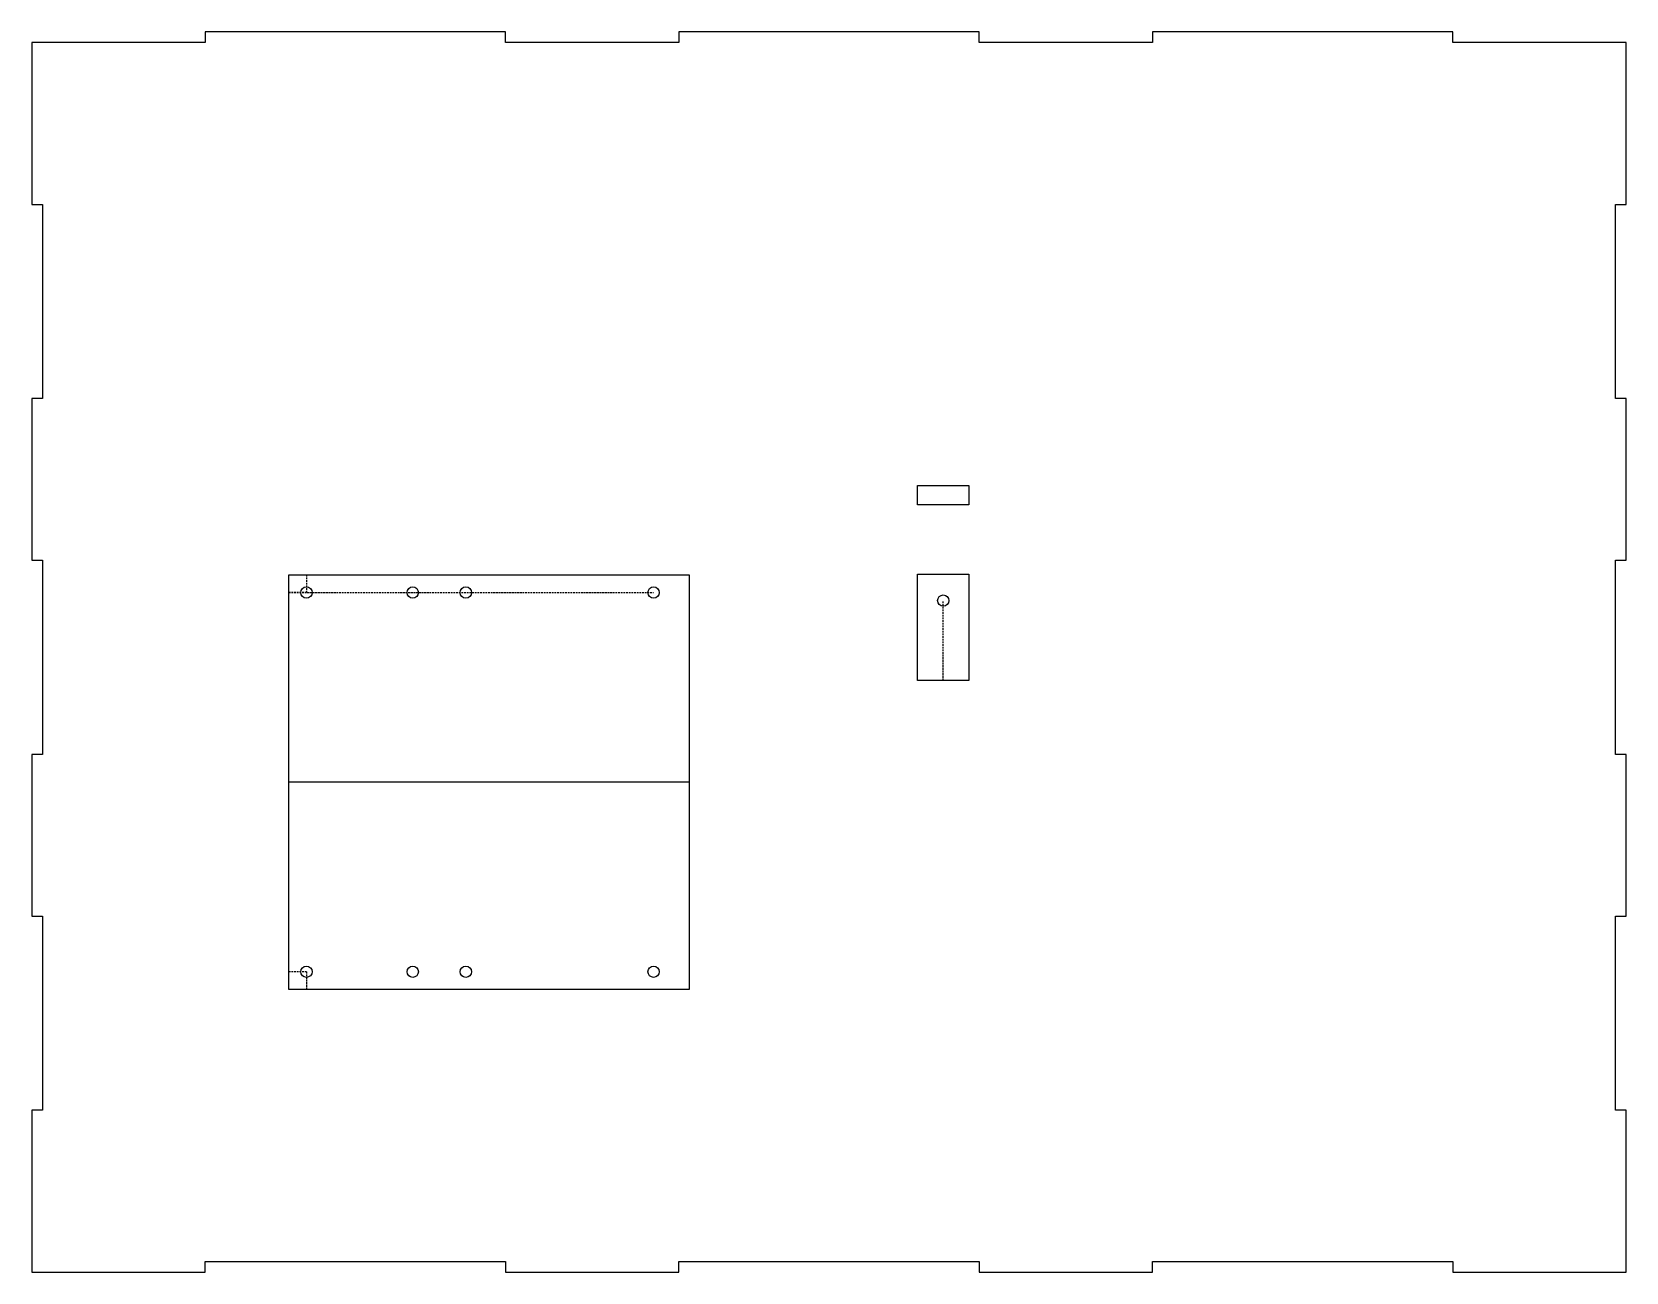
# Model space of a CAD drawing. Header units: millimetres. Extents: x -225 to 225, y -347 to 3.
import ezdxf

# ---------------------------------------------------------------- set-up
doc = ezdxf.new("R2010")
doc.units = ezdxf.units.MM
doc.linetypes.add('DASHED', pattern=[0.75, 0.5, -0.25])
doc.layers.get('0').update_dxf_attribs({"linetype": 'CONTINUOUS'})

msp = doc.modelspace()

# ---------------------------------------------------------------- linework, layer by layer
for p, q in [((-152.5, -267.22), (-152.5, -150.22)), ((-152.5, -150.22), (-39.5, -150.22)), ((-152.5, -150.22), (-147.5, -150.22)), ((-152.5, -155.22), (-152.5, -150.22)), ((-39.5, -150.22), (-39.5, -267.22)), ((-39.5, -208.72), (-152.5, -208.72)), ((-39.5, -267.22), (-152.5, -267.22))]:
    msp.add_line(p, q)
at = {"linetype": 'DASHED'}
for p, q in [((-147.5, -150.22), (-147.5, -155.22)), ((-147.5, -155.22), (-152.5, -155.22)), ((-152.5, -155.22), (-117.5, -155.22)), ((-152.5, -155.22), (-102.5, -155.22)), ((-152.5, -155.22), (-49.5, -155.22)), ((32.25, -180), (32.25, -157.5)), ((-147.5, -262.22), (-152.5, -262.22)), ((-147.5, -262.22), (-147.5, -267.22))]:
    msp.add_line(p, q, dxfattribs=at)
for points in [[(-225, -301.33), (-225, -347), (-176.07, -347), (-176.07, -344), (-91.31, -344), (-91.31, -347), (-42.38, -347), (-42.38, -344), (42.38, -344), (42.38, -347), (91.31, -347), (91.31, -344), (176.07, -344), (176.07, -347), (225, -347), (225, -301.33), (222, -301.33), (222, -246.56), (225, -246.56), (225, -200.89), (222, -200.89), (222, -146.11), (225, -146.11), (225, -100.44), (222, -100.44), (222, -45.67), (225, -45.67), (225, 0), (176.07, 0), (176.07, 3), (91.31, 3), (91.31, 0), (42.38, 0), (42.38, 3), (-42.38, 3), (-42.38, 0), (-91.31, 0), (-91.31, 3), (-176.07, 3), (-176.07, 0), (-225, 0), (-225, -45.67), (-222, -45.67), (-222, -100.44), (-225, -100.44), (-225, -146.11), (-222, -146.11), (-222, -200.89), (-225, -200.89), (-225, -246.56), (-222, -246.56), (-222, -301.33)], [(39.5, -130.45), (25, -130.45), (25, -125), (39.5, -125)], [(25, -150), (39.5, -150), (39.5, -180), (25, -180)]]:
    msp.add_lwpolyline(points, close=True)
for centre in [(-147.5, -155.22), (-117.5, -155.22), (-102.5, -155.22), (-49.5, -155.22), (32.25, -157.5), (-147.5, -262.22), (-117.5, -262.22), (-102.5, -262.22), (-49.5, -262.22)]:
    msp.add_circle(centre, 1.6)

doc.saveas('drawing.dxf')
